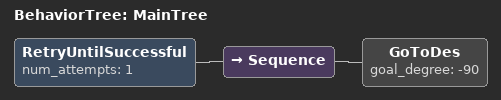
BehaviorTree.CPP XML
<root BTCPP_format="4">
    <BehaviorTree ID="MainTree">
        <RetryUntilSuccessful num_attempts="1">
            <Sequence>
                <GoToDes goal_degree="-90"/>
            </Sequence>
        </RetryUntilSuccessful>
    </BehaviorTree>
</root>
